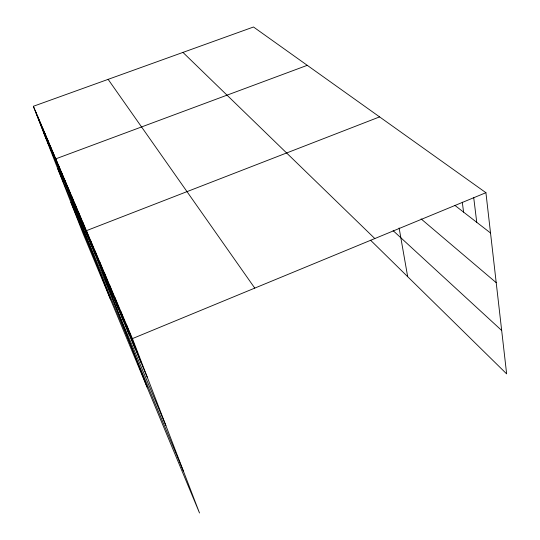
<?xml version="1.0" encoding="UTF-8"?>
<svg xmlns="http://www.w3.org/2000/svg" width="540" height="540" viewBox="0 0 540 540"><rect width="100%" height="100%" fill="white"/><g stroke="black" fill="none" stroke-linecap="round" stroke-linejoin="round"><path stroke-width="0.81" d="M485.919 192.699L253.503 27L33.359 106.286L83.255 233.989L199.517 513L132.428 338.607L485.919 192.699L506.642 373.876L370.575 240.232M379.593 116.897L86.4 230.675L147.035 387.052M307.26 65.327L55.769 158.848L110.66 299.747M454.984 205.463L490.523 232.99M421.106 218.903L496.206 282.663M393.1 230.641L501.674 330.46M182.952 52.407L374.821 238.559M108.128 79.353L254.772 288.11M33.359 106.286L132.428 338.607M44.078 133.718L147.454 377.656M57.584 168.284L165.888 425.588M70.889 202.338L183.546 471.488M45.009 133.603L56.356 162.702M42.532 127.791L53.75 156.546M40.129 122.162L51.219 150.572M37.8 116.708L48.769 144.788M35.545 111.416L46.386 139.172M78.665 212.524L91.652 245.977M75.013 203.972L87.838 236.986M71.503 195.743L84.166 228.326M68.128 187.819L80.629 219.982M64.868 180.185L77.22 211.93M61.729 172.82L73.926 204.161M58.698 165.713L70.747 196.661M52.94 152.219L64.706 182.399M50.213 145.807L61.83 175.622M47.567 139.603L59.049 169.054M109.573 285.019L123.815 321.887M104.517 273.152L118.571 309.501M99.684 261.819L113.549 297.655M95.06 250.979L108.743 286.322M90.639 240.611L104.139 275.454M82.451 221.42L95.607 255.319M126.286 324.196L141.109 362.691M120.44 310.493L135.067 348.442M114.878 297.452L129.31 334.854M399.114 227.968L407.68 276.676M462.287 202.183L463.59 212.132M473.708 197.559L476.752 222.325"/></g></svg>
